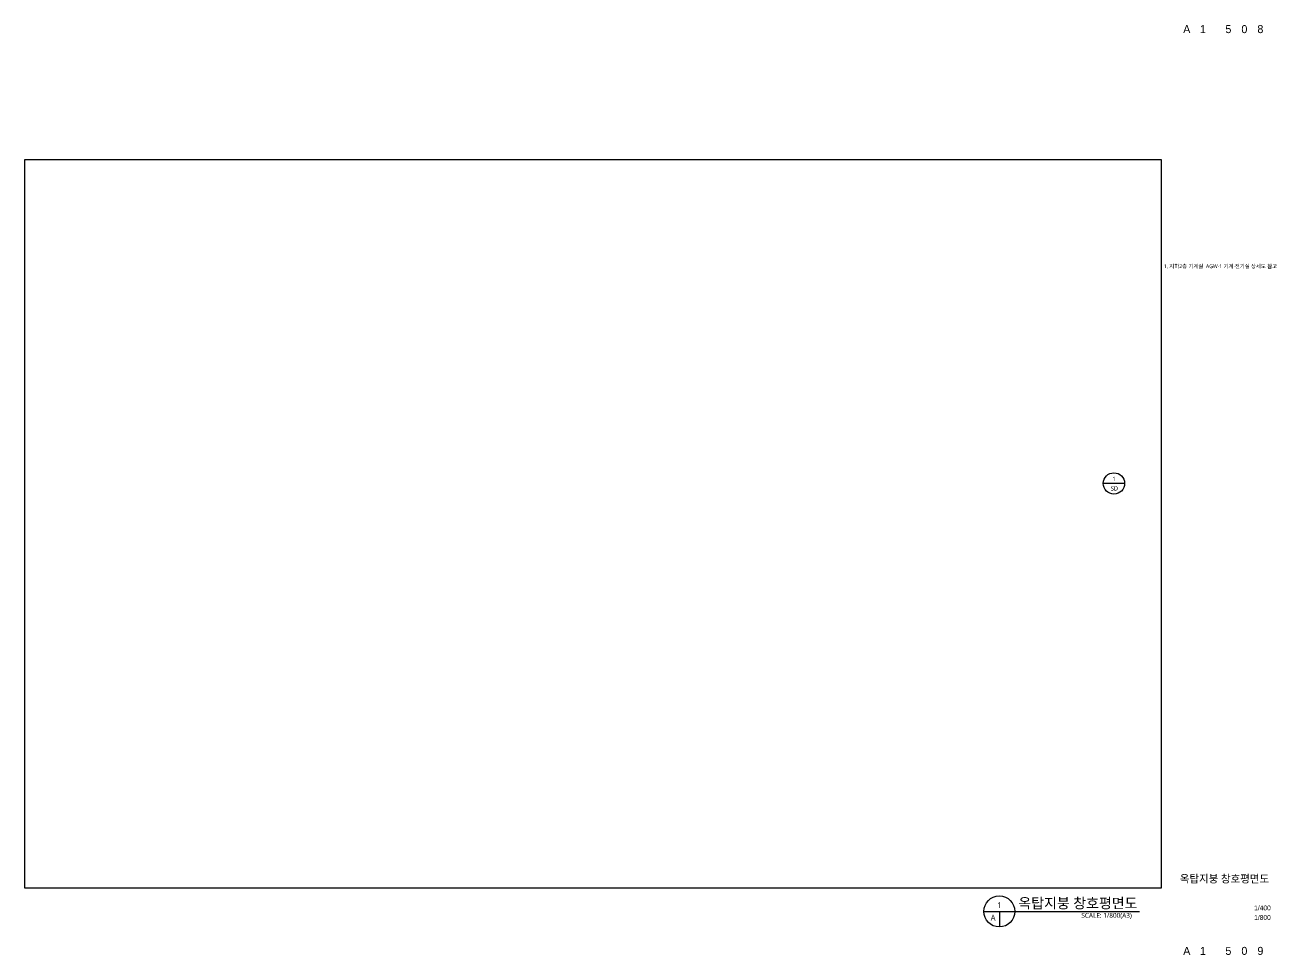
# Model space of a CAD drawing. Header units: millimetres. Extents: x -9539 to 338056, y 7443 to 2082110.
# Drawn here: x 8000 to 320239, y 7443 to 239901 of the extents above; entities that cross this region are included whole.
import ezdxf
from ezdxf.enums import TextEntityAlignment as Align

# ---------------------------------------------------------------- set-up
doc = ezdxf.new("R2010")
doc.units = ezdxf.units.MM
doc.header["$LTSCALE"] = 1000
doc.header["$MEASUREMENT"] = 0
doc.layers.get('Defpoints').update_dxf_attribs({"color": 171, "linetype": 'CONTINUOUS'})
for name, color, linetype in [('BOX', 6, 'CONTINUOUS'), ('SYM', 7, 'CONTINUOUS'), ('TEXT', 3, 'CONTINUOUS'), ('TEXT-TITLE', 6, 'CONTINUOUS'), ('TEXT-기입', 6, 'CONTINUOUS'), ('txt', 3, 'CONTINUOUS')]:
    doc.layers.add(name, color=color, linetype=linetype)
doc.styles.add('CGS', font='cgse', dxfattribs={"bigfont": 'cgs'})
doc.styles.add('나눔바른고딕', font='NanumBarunGothic.ttf')

msp = doc.modelspace()

# ---------------------------------------------------------------- linework, layer by layer
at = {"layer": 'BOX'}
msp.add_line((282891, 125305), (277558, 125305), dxfattribs=at)
msp.add_circle((280224, 125305), 2667, dxfattribs=at)
at = {"layer": 'Defpoints', "ltscale": 10000}
msp.add_lwpolyline([(8000, 206271), (292000, 206271), (292000, 24129), (8000, 24129)], close=True, dxfattribs=at)
at = {"layer": 'SYM'}
for p, q in [((247695, 18340), (286627, 18340)), ((251574, 18340), (251574, 14461))]:
    msp.add_line(p, q, dxfattribs=at)
msp.add_circle((251574, 18340), 3879, dxfattribs=at)

# ---------------------------------------------------------------- texts
at = {"layer": 'TEXT', "style": '나눔바른고딕'}
msp.add_text('1. 지하2층 기계실  AGW-1 기계·전기실 상세도 참고', height=960, dxfattribs=at).set_placement((292667, 179600), align=Align.MIDDLE_LEFT)
msp.add_text('옥탑지붕 창호평면도', height=2560, dxfattribs=at).set_placement((256327, 19115))
for s, p in [('1', (251574, 19891)), ('A', (250022, 16788))]:
    msp.add_text(s, height=1440, dxfattribs=at).set_placement(p, align=Align.MIDDLE)
msp.add_text('SCALE: 1/800(A3)', height=1200, dxfattribs=at).set_placement((284693, 17952), align=Align.TOP_RIGHT)
at = {"layer": 'TEXT-TITLE', "style": '나눔바른고딕'}
msp.add_text('옥탑지붕 창호평면도', height=1920, dxfattribs=at).set_placement((307847, 25533), align=Align.CENTER)
at = {"layer": 'TEXT-기입', "style": 'CGS'}
for s, p in [('A', (298431, 238872)), ('1', (302481, 238872)), ('5', (308831, 238872)), ('0', (312831, 238872)), ('8', (316831, 238872)), ('A', (298431, 8472)), ('1', (302481, 8472)), ('5', (308831, 8472)), ('0', (312831, 8472)), ('9', (316831, 8472))]:
    msp.add_text(s, height=2000, dxfattribs=at).set_placement(p, align=Align.MIDDLE_CENTER)
for s, p in [('1/400', (315281, 18257)), ('1/800', (315281, 15857))]:
    msp.add_text(s, height=1200, dxfattribs=at).set_placement(p, align=Align.BOTTOM_LEFT)
at = {"layer": 'txt', "style": '나눔바른고딕'}
for s, height, p in [('1', 1067, (280224, 126439)), ('SD', 1066.7, (280341, 124064))]:
    msp.add_text(s, height=height, dxfattribs=at).set_placement(p, align=Align.MIDDLE_CENTER)

doc.saveas('drawing.dxf')
